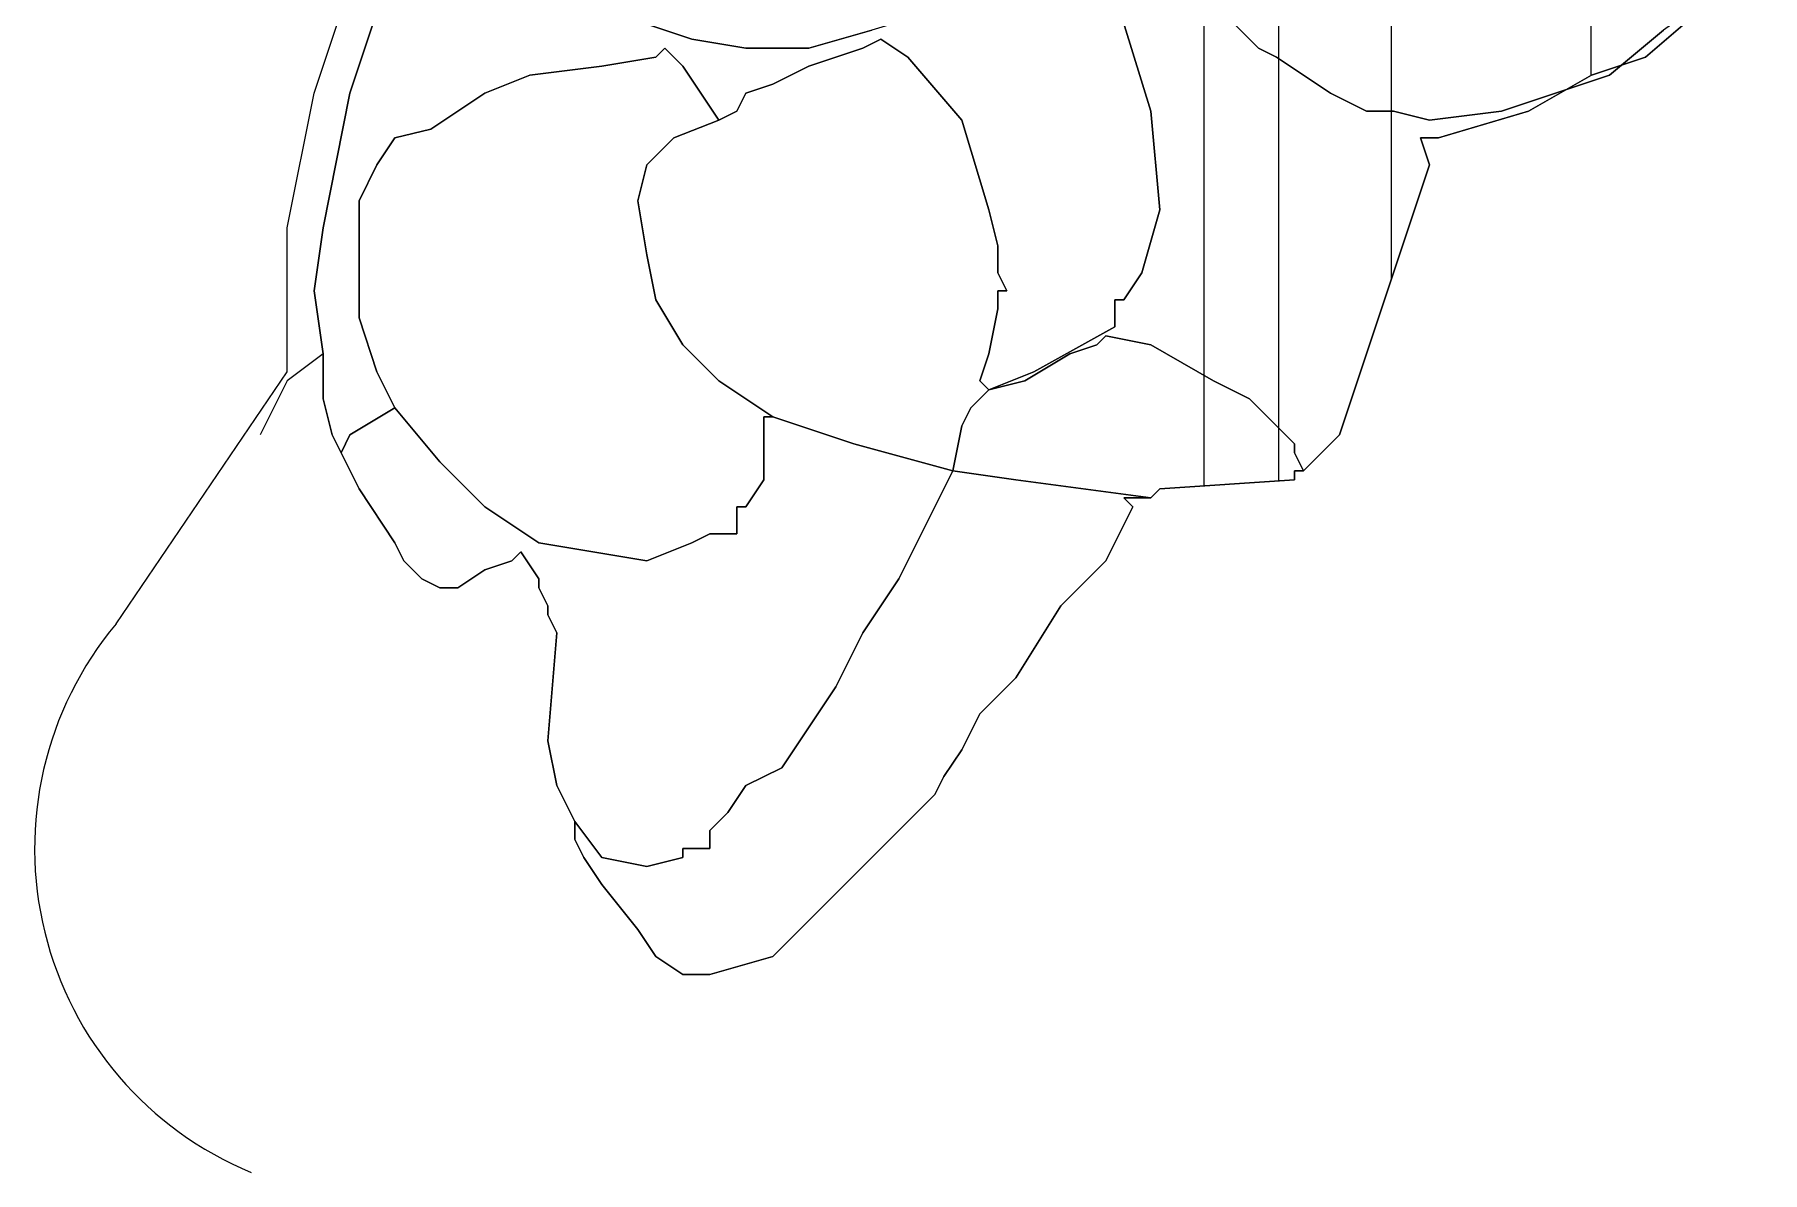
# Model space of a CAD drawing. Header units: millimetres. Extents: x 4238 to 14021, y -44 to 5418.
# Drawn here: x 12889 to 12946.3, y 1368.2 to 1405.9 of the extents above; entities that cross this region are included whole.
import ezdxf

# ---------------------------------------------------------------- set-up
doc = ezdxf.new("R2010")
doc.units = ezdxf.units.MM
doc.layers.add('cad-block.com', color=250, linetype='Continuous')

# ---------------------------------------------------------------- blocks, each defined once
blk = doc.blocks.new('Street light 3_side_cad-block.com')
at = {"color": 0}
for p, q in [((-19.929, 287.206), (-22.018, 285.415)), ((-22.018, 285.415), (-23.81, 284.817)), ((-23.81, 284.817), (-25.9, 283.623)), ((-25.9, 283.623), (-28.885, 282.728)), ((-29.482, 282.728), (-29.184, 281.832)), ((-28.885, 282.728), (-29.482, 282.728)), ((-29.184, 281.832), (-32.169, 272.875)), ((-65.905, 275.562), (-67.1, 274.667)), ((-65.905, 275.562), (-67.1, 274.667)), ((-65.905, 275.264), (-65.905, 275.562)), ((-65.905, 274.07), (-65.905, 275.264)), ((-72.772, 266.606), (-67.1, 274.965)), ((-67.1, 274.667), (-67.995, 272.875)), ((-67.1, 274.667), (-67.995, 272.875)), ((-65.607, 272.875), (-65.905, 274.07)), ((-65.308, 272.278), (-65.607, 272.875)), ((-32.169, 272.875), (-33.363, 271.681)), ((-64.711, 271.084), (-65.308, 272.278)), ((-33.662, 271.383), (-38.14, 271.084)), ((-33.662, 271.681), (-33.662, 271.383)), ((-33.363, 271.681), (-33.662, 271.681)), ((-63.517, 269.293), (-64.711, 271.084)), ((-39.334, 270.786), (-39.036, 270.487)), ((-38.439, 270.786), (-39.334, 270.786)), ((-38.14, 271.084), (-38.439, 270.786)), ((-39.036, 270.487), (-39.931, 268.696)), ((-63.218, 268.696), (-63.517, 269.293)), ((-59.337, 268.994), (-59.636, 268.696)), ((-58.74, 268.099), (-59.337, 268.994)), ((-62.621, 268.099), (-63.218, 268.696)), ((-60.531, 268.397), (-61.427, 267.8)), ((-59.636, 268.696), (-60.531, 268.397)), ((-39.931, 268.696), (-41.424, 267.203)), ((-62.024, 267.8), (-62.621, 268.099)), ((-61.427, 267.8), (-62.024, 267.8)), ((-58.74, 267.8), (-58.74, 268.099)), ((-58.442, 267.203), (-58.74, 267.8)), ((-58.442, 266.904), (-58.442, 267.203)), ((-58.143, 266.307), (-58.442, 266.904)), ((-41.424, 267.203), (-42.917, 264.815)), ((-58.442, 262.725), (-58.143, 266.307)), ((-42.917, 264.815), (-44.111, 263.62)), ((-44.111, 263.62), (-44.708, 262.426)), ((-58.143, 261.232), (-58.442, 262.725)), ((-44.708, 262.426), (-45.305, 261.531)), ((-45.305, 261.531), (-45.604, 260.933)), ((-57.546, 260.038), (-58.143, 261.232)), ((-45.604, 260.933), (-47.395, 259.142)), ((-57.546, 259.441), (-57.546, 260.038)), ((-57.247, 258.844), (-57.546, 259.441)), ((-56.65, 257.948), (-57.247, 258.844)), ((-47.395, 259.142), (-48.888, 257.649)), ((-55.456, 256.455), (-56.65, 257.948)), ((-48.888, 257.649), (-50.082, 256.455)), ((-54.859, 255.56), (-55.456, 256.455)), ((-50.082, 256.455), (-50.978, 255.56)), ((-53.963, 254.962), (-54.859, 255.56)), ((-50.978, 255.56), (-53.068, 254.962)), ((-53.068, 254.962), (-53.963, 254.962))]:
    blk.add_line(p, q, dxfattribs=at)
for points in [[(-36.05, 286.907), (-34.856, 285.713), (-34.259, 285.415), (-33.363, 284.817), (-32.468, 284.22), (-31.273, 283.623), (-30.378, 283.623), (-29.184, 283.325), (-26.795, 283.623), (-23.213, 284.817), (-21.421, 286.31)], [(-57.247, 287.206), (-53.665, 286.012), (-51.873, 285.713), (-49.784, 285.713), (-47.694, 286.31)], [(-47.694, 286.31), (-49.784, 285.713), (-51.873, 285.713), (-53.665, 286.012), (-57.247, 287.206)], [(-64.114, 286.907), (-65.01, 284.22), (-65.905, 279.742), (-66.204, 277.652), (-65.905, 275.562), (-65.905, 275.264), (-65.905, 274.07), (-65.607, 272.875), (-65.308, 272.278), (-65.01, 272.875), (-63.517, 273.771), (-64.114, 274.965), (-64.711, 276.757), (-64.711, 278.846), (-64.711, 280.638), (-64.114, 281.832), (-63.517, 282.728), (-62.323, 283.026), (-60.531, 284.22), (-59.039, 284.817), (-56.65, 285.116), (-54.859, 285.415), (-54.56, 285.713), (-53.963, 285.116), (-52.769, 283.325), (-52.172, 283.623), (-51.873, 284.22), (-50.978, 284.519), (-49.784, 285.116), (-47.992, 285.713), (-47.395, 286.012), (-46.5, 285.415), (-44.708, 283.325), (-43.813, 280.339), (-43.514, 279.145), (-43.514, 278.548), (-43.514, 278.249), (-43.215, 277.652), (-43.514, 277.652), (-43.514, 277.055), (-43.813, 275.562), (-44.111, 274.667), (-43.813, 274.368), (-42.32, 274.965), (-39.633, 276.458), (-39.633, 277.055), (-39.633, 277.354), (-39.334, 277.354), (-38.737, 278.249), (-38.14, 280.339), (-38.439, 283.623), (-39.633, 287.504)], [(-40.529, 289.594), (-41.126, 289.296), (-41.424, 288.699), (-44.708, 287.206), (-47.694, 286.31), (-49.784, 285.713), (-51.873, 285.713), (-53.665, 286.012), (-57.247, 287.206), (-59.039, 288.699), (-60.233, 289.893), (-61.129, 291.684), (-61.427, 293.177), (-61.726, 294.371)], [(-36.666, 271.182), (-36.666, 293.08)], [(-34.181, 271.348), (-34.181, 293.08)], [(-30.452, 278.026), (-30.452, 293.08)], [(-23.824, 284.809), (-23.824, 293.08)], [(-21.421, 286.31), (-23.213, 284.817), (-26.795, 283.623), (-29.184, 283.325), (-30.378, 283.623), (-31.273, 283.623), (-32.468, 284.22), (-33.363, 284.817), (-34.259, 285.415), (-34.856, 285.713), (-36.05, 286.907)], [(-39.633, 287.504), (-38.439, 283.623), (-38.14, 280.339), (-38.737, 278.249), (-39.334, 277.354), (-39.633, 277.354), (-39.633, 277.055), (-39.633, 276.458), (-42.32, 274.965), (-43.813, 274.368), (-42.618, 274.667), (-41.126, 275.562), (-40.23, 275.861), (-39.931, 276.16), (-38.439, 275.861), (-36.349, 274.667), (-35.155, 274.07), (-34.856, 273.771), (-34.259, 273.174), (-33.662, 272.577), (-33.662, 272.278), (-33.363, 271.681), (-32.169, 272.875), (-29.184, 281.832), (-29.482, 282.728), (-28.885, 282.728), (-25.9, 283.623), (-23.81, 284.817), (-22.018, 285.415), (-19.929, 287.206)], [(-18.137, 288.997), (-19.331, 287.803), (-21.421, 286.31), (-23.213, 284.817), (-26.795, 283.623), (-29.184, 283.325), (-30.378, 283.623), (-31.273, 283.623), (-32.468, 284.22), (-33.363, 284.817), (-34.259, 285.415), (-34.856, 285.713), (-36.05, 286.907), (-36.647, 287.504), (-36.946, 287.803), (-37.543, 288.699), (-38.14, 289.594), (-38.439, 290.191), (-39.036, 291.684)], [(-67.1, 274.965), (-67.1, 275.264), (-67.1, 277.055), (-67.1, 279.742), (-66.204, 284.22), (-65.308, 286.907), (-64.711, 288.4), (-64.711, 288.699), (-65.308, 289.594), (-66.204, 289.893), (-66.502, 289.893)], [(-65.905, 275.562), (-66.204, 277.652), (-65.905, 279.742), (-65.01, 284.22), (-64.114, 286.907), (-63.815, 288.4), (-63.517, 288.699), (-64.413, 289.594), (-64.711, 289.893), (-65.308, 289.893)], [(-43.813, 274.368), (-42.32, 274.965), (-39.633, 276.458), (-39.633, 277.055), (-39.633, 277.354), (-39.334, 277.354), (-38.737, 278.249), (-38.14, 280.339), (-38.439, 283.623), (-39.633, 287.504), (-40.529, 289.594)], [(-18.137, 288.997), (-19.929, 287.206), (-22.018, 285.415), (-23.81, 284.817), (-25.9, 283.623), (-28.885, 282.728), (-29.482, 282.728), (-29.184, 281.832), (-32.169, 272.875), (-33.363, 271.681)], [(-62.323, 283.026), (-63.517, 282.728), (-64.114, 281.832), (-64.711, 280.638), (-64.711, 278.846), (-64.711, 276.757), (-64.114, 274.965), (-63.517, 273.771), (-62.024, 271.98), (-61.427, 271.383), (-61.129, 271.084), (-60.531, 270.487), (-58.74, 269.293), (-55.157, 268.696), (-53.665, 269.293), (-53.068, 269.591), (-52.172, 269.591), (-52.172, 270.188), (-52.172, 270.487), (-51.873, 270.487), (-51.276, 271.383), (-51.276, 272.577), (-51.276, 273.174), (-51.276, 273.473), (-50.978, 273.473), (-52.769, 274.667), (-53.963, 275.861), (-54.859, 277.354), (-55.157, 278.846), (-55.456, 280.638), (-55.157, 281.832), (-54.262, 282.728), (-52.769, 283.325), (-53.963, 285.116), (-54.56, 285.713), (-54.859, 285.415), (-56.65, 285.116), (-59.039, 284.817), (-60.531, 284.22), (-62.323, 283.026), (-62.323, 283.026)], [(-52.769, 283.325), (-53.963, 285.116), (-54.56, 285.713), (-54.859, 285.415), (-56.65, 285.116), (-59.039, 284.817), (-60.531, 284.22), (-62.323, 283.026), (-63.517, 282.728), (-64.114, 281.832), (-64.711, 280.638), (-64.711, 278.846), (-64.711, 276.757), (-64.114, 274.965), (-63.517, 273.771)], [(-43.215, 277.652), (-43.514, 278.249), (-43.514, 278.548), (-43.514, 279.145), (-43.813, 280.339), (-44.708, 283.325), (-46.5, 285.415), (-47.395, 286.012), (-47.992, 285.713), (-49.784, 285.116), (-50.978, 284.519), (-51.873, 284.22), (-52.172, 283.623), (-52.769, 283.325), (-54.262, 282.728), (-55.157, 281.832), (-55.456, 280.638), (-55.157, 278.846), (-54.859, 277.354), (-53.963, 275.861), (-52.769, 274.667), (-50.978, 273.473), (-48.291, 272.577), (-45.007, 271.681), (-44.708, 273.174), (-44.41, 273.771), (-43.813, 274.368), (-44.111, 274.667), (-43.813, 275.562), (-43.514, 277.055), (-43.514, 277.652), (-43.215, 277.652), (-43.215, 277.652)], [(-52.769, 283.325), (-52.172, 283.623), (-51.873, 284.22), (-50.978, 284.519), (-49.784, 285.116), (-47.992, 285.713), (-47.395, 286.012), (-46.5, 285.415), (-44.708, 283.325), (-43.813, 280.339), (-43.514, 279.145), (-43.514, 278.548), (-43.514, 278.249), (-43.215, 277.652), (-43.514, 277.652), (-43.514, 277.055), (-43.813, 275.562), (-44.111, 274.667), (-43.813, 274.368)], [(-50.978, 273.473), (-52.769, 274.667), (-53.963, 275.861), (-54.859, 277.354), (-55.157, 278.846), (-55.456, 280.638), (-55.157, 281.832), (-54.262, 282.728), (-52.769, 283.325)], [(-38.439, 275.861), (-39.931, 276.16), (-40.23, 275.861), (-41.126, 275.562), (-42.618, 274.667), (-43.813, 274.368), (-44.41, 273.771), (-44.708, 273.174), (-45.007, 271.681), (-42.917, 271.383), (-38.439, 270.786), (-38.14, 271.084), (-33.662, 271.383), (-33.662, 271.681), (-33.363, 271.681), (-33.662, 272.278), (-33.662, 272.577), (-34.259, 273.174), (-34.856, 273.771), (-35.155, 274.07), (-36.349, 274.667), (-38.439, 275.861), (-38.439, 275.861)], [(-43.813, 274.368), (-42.618, 274.667), (-41.126, 275.562), (-40.23, 275.861), (-39.931, 276.16), (-38.439, 275.861), (-36.349, 274.667), (-35.155, 274.07), (-34.856, 273.771), (-34.259, 273.174), (-33.662, 272.577), (-33.662, 272.278), (-33.363, 271.681)], [(-65.308, 272.278), (-65.607, 272.875), (-65.905, 274.07), (-65.905, 275.264), (-65.905, 275.562)], [(-45.007, 271.681), (-44.708, 273.174), (-44.41, 273.771), (-43.813, 274.368)], [(-65.308, 272.278), (-65.01, 272.875), (-63.517, 273.771)], [(-45.305, 271.084), (-45.007, 271.681), (-48.291, 272.577), (-50.978, 273.473), (-51.276, 273.473), (-51.276, 273.174), (-51.276, 272.577), (-51.276, 271.383), (-51.873, 270.487), (-52.172, 270.487), (-52.172, 270.188), (-52.172, 269.591), (-53.068, 269.591), (-53.665, 269.293), (-55.157, 268.696), (-58.74, 269.293), (-60.531, 270.487), (-61.129, 271.084), (-61.427, 271.383), (-62.024, 271.98), (-63.517, 273.771), (-65.01, 272.875), (-65.308, 272.278), (-64.711, 271.084), (-63.517, 269.293), (-63.218, 268.696), (-62.621, 268.099), (-62.024, 267.8), (-61.427, 267.8), (-60.531, 268.397), (-59.636, 268.696), (-59.337, 268.994), (-58.74, 268.099), (-58.74, 267.8), (-58.442, 267.203), (-58.442, 266.904), (-58.143, 266.307), (-58.442, 262.725), (-58.143, 261.232), (-57.546, 260.038), (-56.65, 258.844), (-55.157, 258.545), (-53.963, 258.844), (-53.963, 259.142), (-53.665, 259.142), (-53.068, 259.142), (-53.068, 259.739), (-52.471, 260.336), (-51.873, 261.232), (-50.679, 261.829), (-48.888, 264.516), (-47.992, 266.307), (-46.798, 268.099), (-45.305, 271.084), (-45.305, 271.084)], [(-63.517, 273.771), (-62.024, 271.98), (-61.427, 271.383), (-61.129, 271.084), (-60.531, 270.487), (-58.74, 269.293), (-55.157, 268.696), (-53.665, 269.293), (-53.068, 269.591), (-52.172, 269.591), (-52.172, 270.188), (-52.172, 270.487), (-51.873, 270.487), (-51.276, 271.383), (-51.276, 272.577), (-51.276, 273.174), (-51.276, 273.473), (-50.978, 273.473)], [(-45.007, 271.681), (-48.291, 272.577), (-50.978, 273.473)], [(-57.546, 260.038), (-58.143, 261.232), (-58.442, 262.725), (-58.143, 266.307), (-58.442, 266.904), (-58.442, 267.203), (-58.74, 267.8), (-58.74, 268.099), (-59.337, 268.994), (-59.636, 268.696), (-60.531, 268.397), (-61.427, 267.8), (-62.024, 267.8), (-62.621, 268.099), (-63.218, 268.696), (-63.517, 269.293), (-64.711, 271.084), (-65.308, 272.278)], [(-42.917, 271.383), (-45.007, 271.681), (-45.305, 271.084), (-46.798, 268.099), (-47.992, 266.307), (-48.888, 264.516), (-50.679, 261.829), (-51.873, 261.232), (-52.471, 260.336), (-53.068, 259.739), (-53.068, 259.142), (-53.665, 259.142), (-53.963, 259.142), (-53.963, 258.844), (-55.157, 258.545), (-56.65, 258.844), (-57.546, 260.038), (-57.546, 259.441), (-57.247, 258.844), (-56.65, 257.948), (-55.456, 256.455), (-54.859, 255.56), (-53.963, 254.962), (-53.068, 254.962), (-50.978, 255.56), (-50.082, 256.455), (-48.888, 257.649), (-47.395, 259.142), (-45.604, 260.933), (-45.305, 261.531), (-44.708, 262.426), (-44.111, 263.62), (-42.917, 264.815), (-41.424, 267.203), (-39.931, 268.696), (-39.036, 270.487), (-39.334, 270.786), (-38.439, 270.786), (-42.917, 271.383), (-42.917, 271.383)], [(-57.546, 260.038), (-56.65, 258.844), (-55.157, 258.545), (-53.963, 258.844), (-53.963, 259.142), (-53.665, 259.142), (-53.068, 259.142), (-53.068, 259.739), (-52.471, 260.336), (-51.873, 261.232), (-50.679, 261.829), (-48.888, 264.516), (-47.992, 266.307), (-46.798, 268.099), (-45.305, 271.084), (-45.007, 271.681)], [(-38.439, 270.786), (-42.917, 271.383), (-45.007, 271.681)], [(-33.363, 271.681), (-33.662, 271.681), (-33.662, 271.383), (-38.14, 271.084), (-38.439, 270.786)], [(-38.439, 270.786), (-39.334, 270.786), (-39.036, 270.487), (-39.931, 268.696), (-41.424, 267.203), (-42.917, 264.815), (-44.111, 263.62), (-44.708, 262.426), (-45.305, 261.531), (-45.604, 260.933), (-47.395, 259.142), (-48.888, 257.649), (-50.082, 256.455), (-50.978, 255.56), (-53.068, 254.962), (-53.963, 254.962), (-54.859, 255.56), (-55.456, 256.455), (-56.65, 257.948), (-57.247, 258.844), (-57.546, 259.441), (-57.546, 260.038)]]:
    blk.add_lwpolyline(points, dxfattribs=at)
blk.add_arc((-63.84, 259.146), 11.637, 140.12969, 247.50036, dxfattribs=at)

msp = doc.modelspace()

# ---------------------------------------------------------------- block references
at = {"layer": 'cad-block.com'}
msp.add_blockref('Street light 3_side_cad-block.com', (12964.443, 1119.783), dxfattribs=at)

doc.saveas('drawing.dxf')
